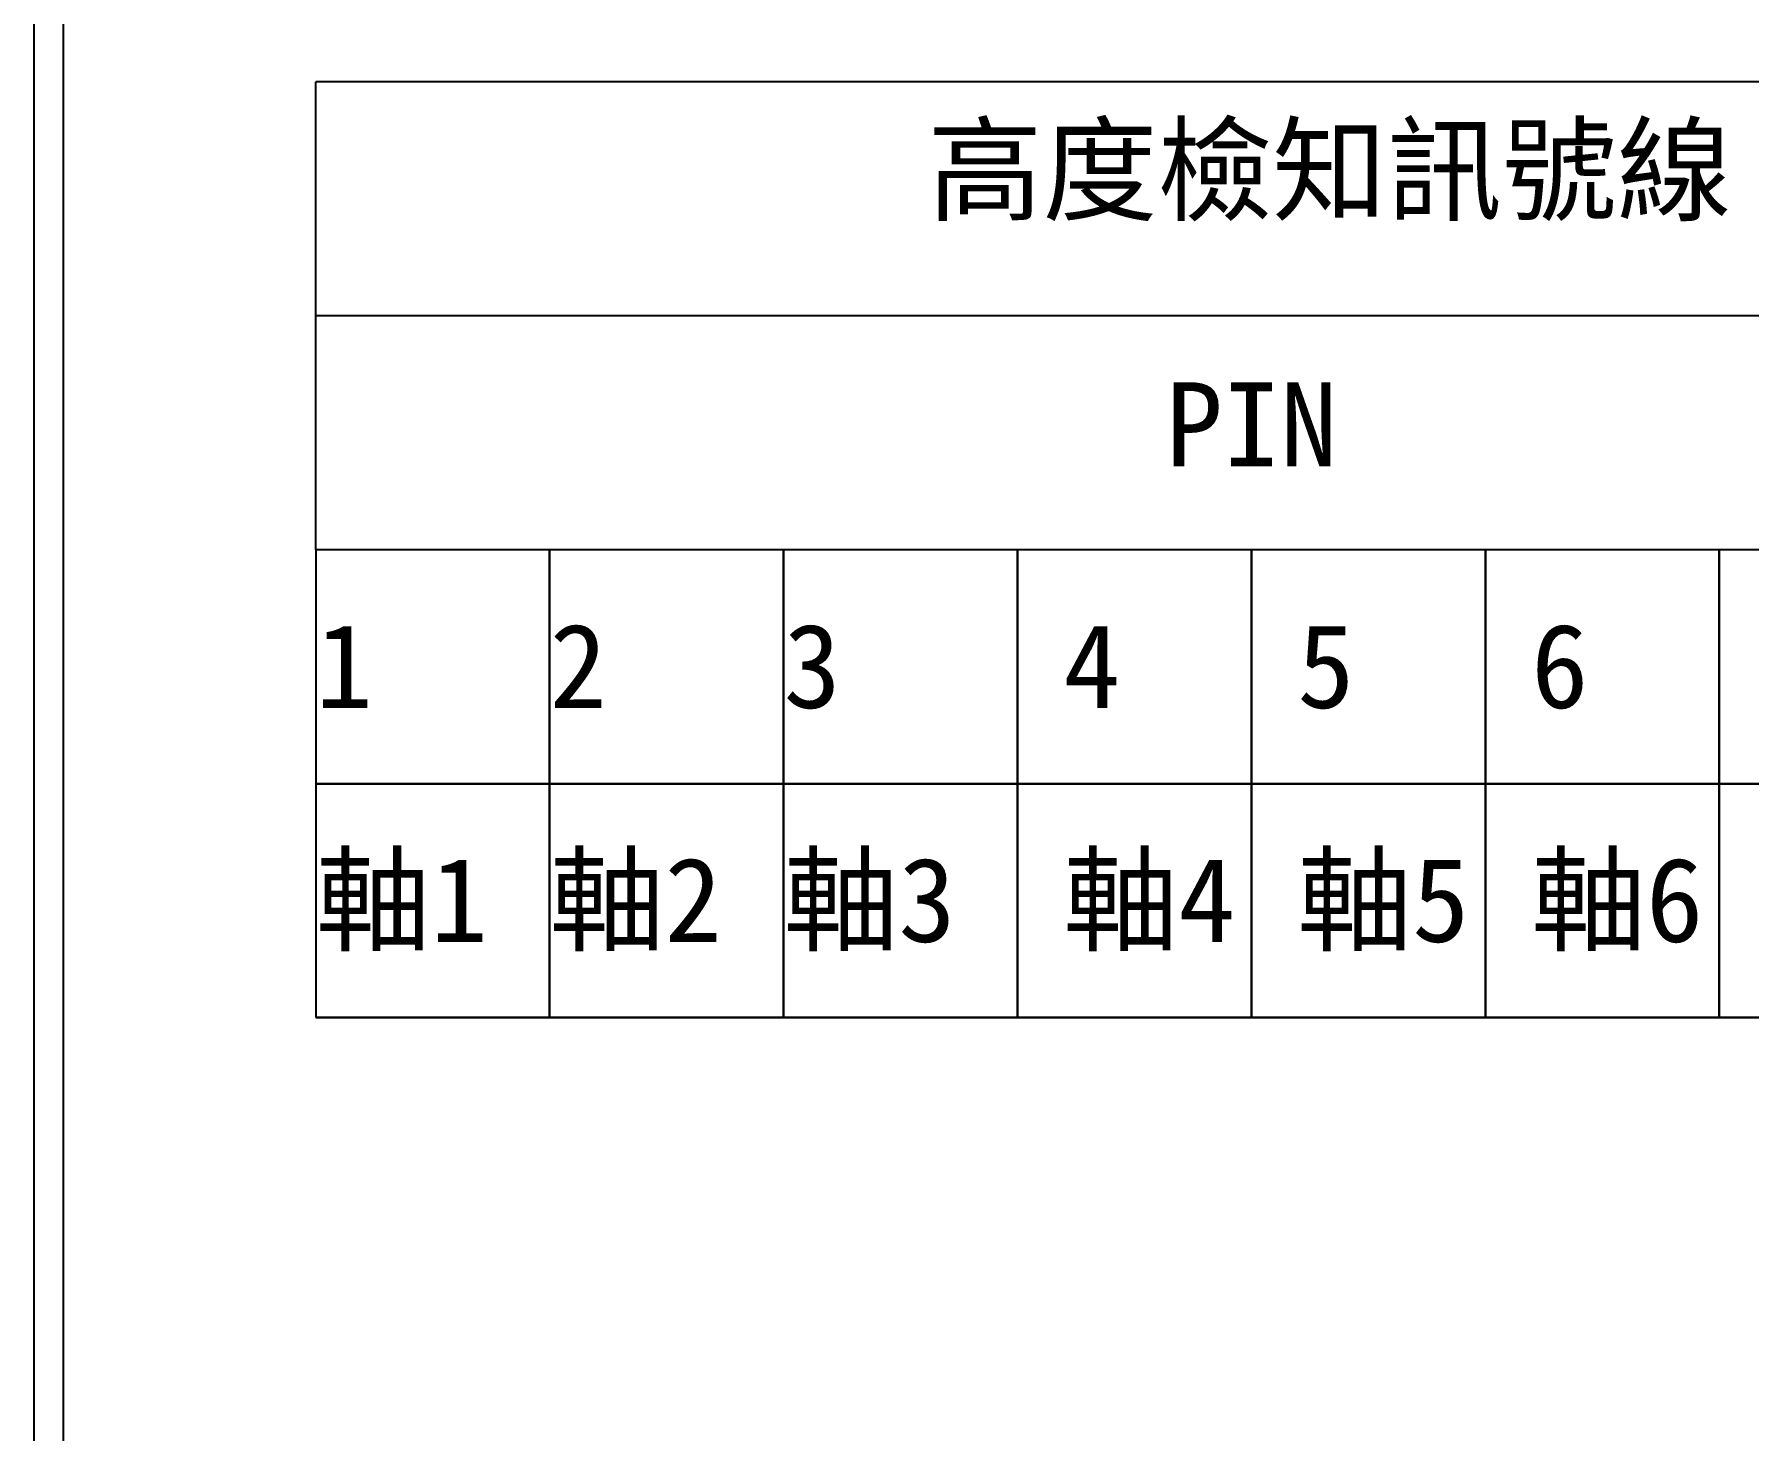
# Model space of a CAD drawing. Extents: x 10 to 297, y 3 to 207.
# Drawn here: x 10 to 83.3, y 62.7 to 122.4 of the extents above; entities that cross this region are included whole.
import ezdxf

# ---------------------------------------------------------------- set-up
doc = ezdxf.new("R2010")
doc.units = 0
doc.layers.get('0').update_dxf_attribs({"linetype": 'CONTINUOUS'})
doc.layers.add('圖框層', color=7, linetype='CONTINUOUS')
doc.styles.add('STSL', font='KAIU.TTF')

msp = doc.modelspace()

# ---------------------------------------------------------------- linework, layer by layer
for p, q in [((22.03, 110.363), (22.03, 120.363)), ((122.03, 120.363), (22.03, 120.363)), ((22.03, 100.363), (22.03, 110.363)), ((122.03, 110.363), (22.03, 110.363)), ((22.03, 100.363), (22.03, 90.363)), ((32.03, 100.363), (22.03, 100.363)), ((32.03, 90.363), (32.03, 100.363)), ((32.03, 100.363), (32.03, 90.363)), ((42.03, 100.363), (32.03, 100.363)), ((42.03, 90.363), (42.03, 100.363)), ((42.03, 100.363), (42.03, 90.363)), ((42.03, 90.363), (42.03, 100.363)), ((42.03, 100.363), (42.03, 90.363)), ((52.03, 100.363), (42.03, 100.363)), ((52.03, 90.363), (52.03, 100.363)), ((62.03, 100.363), (52.03, 100.363)), ((52.03, 90.363), (52.03, 100.363)), ((52.03, 100.363), (52.03, 90.363)), ((62.03, 90.363), (62.03, 100.363)), ((72.03, 100.363), (62.03, 100.363)), ((62.03, 90.363), (62.03, 100.363)), ((62.03, 100.363), (62.03, 90.363)), ((72.03, 90.363), (72.03, 100.363)), ((82.03, 100.363), (72.03, 100.363)), ((72.03, 90.363), (72.03, 100.363)), ((72.03, 100.363), (72.03, 90.363)), ((82.03, 90.363), (82.03, 100.363)), ((92.03, 100.363), (82.03, 100.363)), ((82.03, 90.363), (82.03, 100.363)), ((82.03, 100.363), (82.03, 90.363)), ((22.03, 90.363), (32.03, 90.363)), ((32.03, 90.363), (22.03, 90.363)), ((22.03, 90.363), (22.03, 80.363)), ((32.03, 90.363), (22.03, 90.363)), ((32.03, 90.363), (42.03, 90.363)), ((42.03, 90.363), (32.03, 90.363)), ((32.03, 80.363), (32.03, 90.363)), ((32.03, 90.363), (32.03, 80.363)), ((42.03, 90.363), (32.03, 90.363)), ((42.03, 90.363), (52.03, 90.363)), ((52.03, 90.363), (42.03, 90.363)), ((42.03, 80.363), (42.03, 90.363)), ((42.03, 90.363), (42.03, 80.363)), ((42.03, 80.363), (42.03, 90.363)), ((42.03, 90.363), (42.03, 80.363)), ((52.03, 90.363), (42.03, 90.363)), ((52.03, 90.363), (62.03, 90.363)), ((62.03, 90.363), (52.03, 90.363)), ((52.03, 80.363), (52.03, 90.363)), ((62.03, 90.363), (52.03, 90.363)), ((52.03, 80.363), (52.03, 90.363)), ((52.03, 90.363), (52.03, 80.363)), ((62.03, 90.363), (72.03, 90.363)), ((72.03, 90.363), (62.03, 90.363)), ((62.03, 80.363), (62.03, 90.363)), ((72.03, 90.363), (62.03, 90.363)), ((62.03, 80.363), (62.03, 90.363)), ((62.03, 90.363), (62.03, 80.363)), ((72.03, 90.363), (82.03, 90.363)), ((82.03, 90.363), (72.03, 90.363)), ((72.03, 80.363), (72.03, 90.363)), ((82.03, 90.363), (72.03, 90.363)), ((72.03, 80.363), (72.03, 90.363)), ((72.03, 90.363), (72.03, 80.363)), ((82.03, 90.363), (92.03, 90.363)), ((92.03, 90.363), (82.03, 90.363)), ((82.03, 80.363), (82.03, 90.363)), ((92.03, 90.363), (82.03, 90.363)), ((82.03, 80.363), (82.03, 90.363)), ((82.03, 90.363), (82.03, 80.363)), ((22.03, 80.363), (32.03, 80.363)), ((32.03, 80.363), (22.03, 80.363)), ((32.03, 80.363), (42.03, 80.363)), ((42.03, 80.363), (32.03, 80.363)), ((42.03, 80.363), (52.03, 80.363)), ((52.03, 80.363), (42.03, 80.363)), ((52.03, 80.363), (62.03, 80.363)), ((62.03, 80.363), (52.03, 80.363)), ((62.03, 80.363), (72.03, 80.363)), ((72.03, 80.363), (62.03, 80.363)), ((72.03, 80.363), (82.03, 80.363)), ((82.03, 80.363), (72.03, 80.363)), ((82.03, 80.363), (92.03, 80.363)), ((92.03, 80.363), (82.03, 80.363))]:
    msp.add_line(p, q)
at = {"layer": '圖框層', "color": 7}
for p, q in [((10, 3), (10, 206.969)), ((11.25, 4.25), (11.25, 205.719))]:
    msp.add_line(p, q, dxfattribs=at)

# ---------------------------------------------------------------- texts
at = {"layer": '圖框層', "color": 4, "style": 'STSL'}
for s, p in [('高度檢知訊號線', (48.186, 114.808)), ('PIN', (58.359, 103.927)), ('1', (22.03, 93.6)), ('2', (32.03, 93.6)), ('3', (42.03, 93.6)), ('4', (53.987, 93.6)), ('5', (63.987, 93.6)), ('6', (73.987, 93.6)), ('軸1', (22.03, 83.6)), ('軸2', (32.03, 83.6)), ('軸3', (42.03, 83.6)), ('軸4', (53.987, 83.6)), ('軸5', (63.987, 83.6)), ('軸6', (73.987, 83.6))]:
    msp.add_text(s, height=3.6, dxfattribs=at).set_placement(p)

doc.saveas('drawing.dxf')
